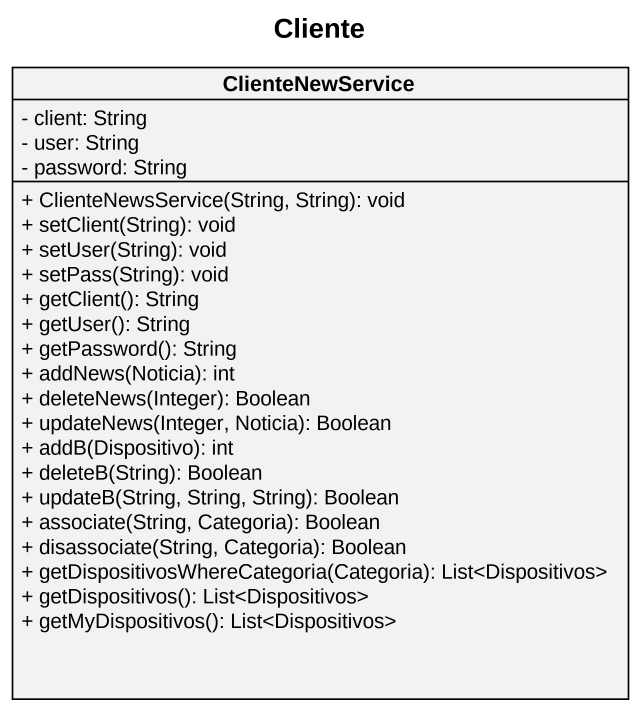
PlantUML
@startuml
title Cliente
hide circle
hide empty members
skinparam classAttributeIconSize 0
class ClienteNewService {
  - client: String
  - user: String
  - password: String
  + ClienteNewsService(String, String): void
  + setClient(String): void
  + setUser(String): void
  + setPass(String): void
  + getClient(): String
  + getUser(): String
  + getPassword(): String
  + addNews(Noticia): int
  + deleteNews(Integer): Boolean
  + updateNews(Integer, Noticia): Boolean
  + addB(Dispositivo): int
  + deleteB(String): Boolean
  + updateB(String, String, String): Boolean
  + associate(String, Categoria): Boolean
  + disassociate(String, Categoria): Boolean
  + getDispositivosWhereCategoria(Categoria): List<Dispositivos>
  + getDispositivos(): List<Dispositivos>
  + getMyDispositivos(): List<Dispositivos>
}
@enduml
